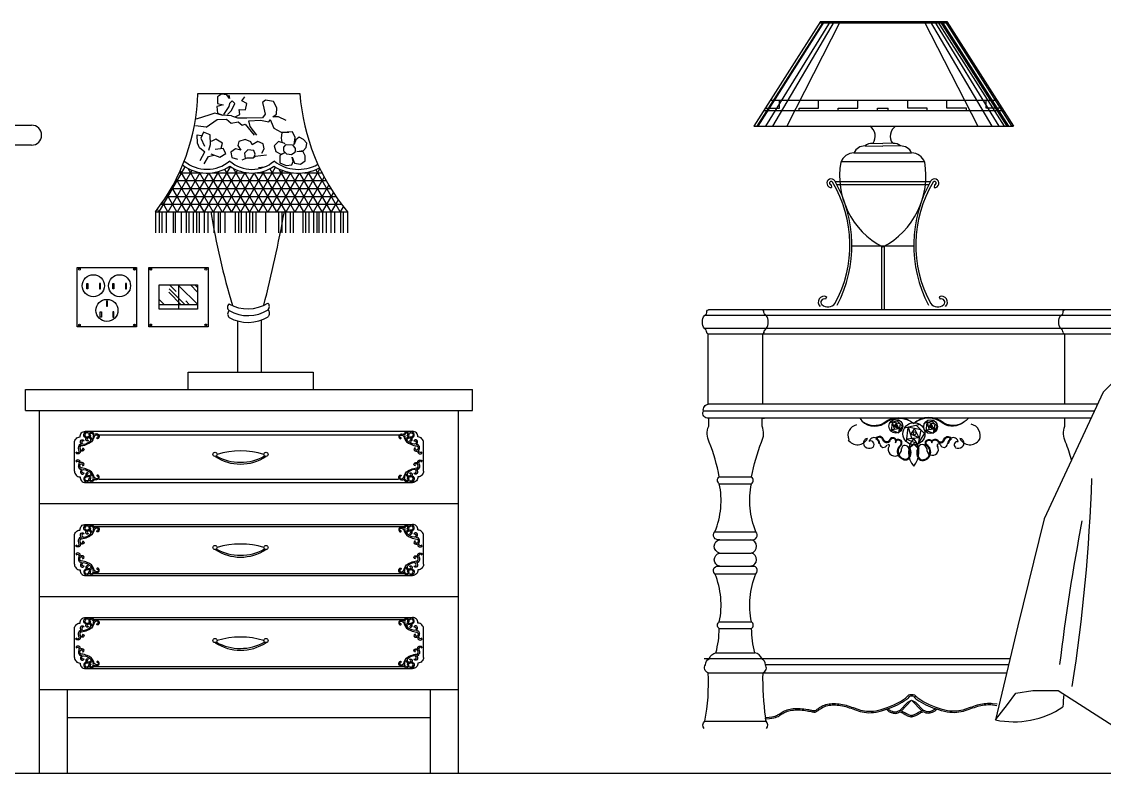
# Model space of a CAD drawing. Header units: inches. Extents: x 15.4 to 57.9, y 9.9 to 34.7.
# Drawn here: x 18.615 to 20.166, y 20.297 to 21.373 of the extents above; entities that cross this region are included whole.
import ezdxf

# ---------------------------------------------------------------- set-up
doc = ezdxf.new("R2010")
doc.units = ezdxf.units.IN
doc.header["$MEASUREMENT"] = 0
for name, color, linetype in [('02', 2, 'Continuous'), ('1', 1, 'Continuous'), ('8', 8, 'Continuous')]:
    doc.layers.add(name, color=color, linetype=linetype)

msp = doc.modelspace()

# ---------------------------------------------------------------- hatches: boundary and pattern name
at = {"layer": '8'}
h = msp.add_hatch(dxfattribs=at)
h.set_pattern_fill('NET3', color=256, scale=0.09, style=0)
h.set_pattern_definition([(0, (-140.11943, 156.876902), (0, 0.01125), []), (60, (-140.11943, 156.876902), (-0.0097427858, 0.005625), []), (120, (-140.11943, 156.876902), (-0.0097427858, -0.005625), [])])
h.paths.add_polyline_path([(18.9128, 21.1664, -0.320221), (18.8452, 21.1682, -0.067201), (18.8064, 21.1011), (19.0814, 21.1011, -0.062678), (19.0413, 21.1639, -0.264053), (18.976, 21.1663, -0.312684)])
h = msp.add_hatch(dxfattribs=at)
h.set_pattern_fill('AR-RROOF', color=256, scale=0.001, angle=45, style=0)
h.set_pattern_definition([(135, (19.073907, 20.778689), (-0.0215526, 0.0574736), [0.381, -0.0508, 0.127, -0.0254]), (135, (19.059, 20.811556), (0.041848, 0.005927), [0.0762, -0.008382, 0.1524, -0.01905]), (135, (19.080193, 20.802935), (-0.0813611, 0.1054282), [0.2032, -0.03556, 0.1016, -0.0254])])
h.paths.add_polyline_path([(18.8666, 20.9679), (18.8666, 20.9964), (18.8116, 20.9964), (18.8116, 20.9679)])

# ---------------------------------------------------------------- linework, layer by layer
at = {"layer": '02'}
for p, q in [((19.7591, 21.3734), (19.6636, 21.2237)), ((19.7635, 21.3734), (19.668, 21.2237)), ((19.7644, 21.3734), (19.669, 21.2237)), ((19.7727, 21.3734), (19.6801, 21.2237)), ((19.7786, 21.3734), (19.6902, 21.2237)), ((19.7874, 21.3734), (19.7106, 21.2237)), ((19.7591, 21.3734), (19.9399, 21.3734)), ((19.9073, 21.3734), (19.9842, 21.2237)), ((19.9162, 21.3734), (20.0045, 21.2237)), ((19.9221, 21.3734), (20.0146, 21.2237)), ((19.9268, 21.3734), (20.0222, 21.2237)), ((19.9303, 21.3734), (20.0258, 21.2237)), ((19.933, 21.3734), (20.0284, 21.2237)), ((19.9374, 21.3734), (20.0331, 21.2233)), ((19.9399, 21.3734), (20.0354, 21.2237)), ((19.7581, 21.3719), (19.9399, 21.3719)), ((18.867, 21.2703), (19.0131, 21.2703)), ((18.9007, 21.2696), (18.8953, 21.2658)), ((18.8953, 21.2658), (18.8953, 21.2564)), ((18.9086, 21.2686), (18.9007, 21.2696)), ((18.9125, 21.2635), (18.9086, 21.2686)), ((18.9115, 21.2682), (18.9125, 21.2635)), ((18.9301, 21.2602), (18.9345, 21.2658)), ((18.9032, 21.2541), (18.8944, 21.2517)), ((18.8944, 21.2517), (18.8953, 21.2423)), ((18.8953, 21.2564), (18.9032, 21.2541)), ((18.9115, 21.2517), (18.9037, 21.2405)), ((18.9125, 21.2564), (18.9115, 21.2517)), ((18.9164, 21.2602), (18.9125, 21.2564)), ((18.9154, 21.2461), (18.9198, 21.256)), ((18.9198, 21.256), (18.9164, 21.2602)), ((18.9374, 21.2564), (18.9301, 21.2602)), ((18.9355, 21.247), (18.9374, 21.2564)), ((18.9639, 21.2611), (18.9595, 21.2574)), ((18.9595, 21.2574), (18.9614, 21.2494)), ((18.9614, 21.2494), (18.9634, 21.2409)), ((18.9756, 21.2592), (18.9639, 21.2611)), ((18.98, 21.2499), (18.9756, 21.2592)), ((18.9795, 21.2409), (18.98, 21.2499)), ((19.6802, 21.2496), (19.7002, 21.2496)), ((19.6875, 21.2611), (20.0115, 21.2611)), ((19.7002, 21.2496), (19.7002, 21.2611)), ((19.7283, 21.2496), (19.7563, 21.2496)), ((19.7283, 21.2461), (19.7283, 21.2496)), ((19.7563, 21.2496), (19.7563, 21.2611)), ((19.7844, 21.2496), (19.8125, 21.2496)), ((19.7844, 21.2461), (19.7844, 21.2496)), ((19.8125, 21.2496), (19.8125, 21.2611)), ((19.8406, 21.2496), (19.8558, 21.2496)), ((19.8406, 21.2461), (19.8406, 21.2496)), ((18.8841, 21.24), (18.8646, 21.2337)), ((18.8787, 21.2222), (18.8949, 21.2334)), ((18.8914, 21.2423), (18.8841, 21.24)), ((18.9012, 21.2395), (18.8914, 21.2423)), ((18.8949, 21.2334), (18.9081, 21.2339)), ((18.8953, 21.2423), (18.9027, 21.2395)), ((18.9154, 21.2386), (18.9012, 21.2395)), ((18.9081, 21.2339), (18.9149, 21.2278)), ((18.9095, 21.2405), (18.9154, 21.2461)), ((18.9242, 21.2353), (18.9159, 21.2381)), ((18.9203, 21.2372), (18.9272, 21.2405)), ((18.9374, 21.2353), (18.9242, 21.2353)), ((18.9262, 21.2475), (18.9355, 21.247)), ((18.9272, 21.2405), (18.9262, 21.2475)), ((18.9595, 21.2358), (18.9374, 21.2353)), ((18.9634, 21.2409), (18.9595, 21.2358)), ((18.9688, 21.2297), (18.9707, 21.2334)), ((18.9707, 21.2334), (18.9722, 21.2297)), ((18.9746, 21.2372), (18.9795, 21.2409)), ((18.9825, 21.2372), (18.9746, 21.2372)), ((18.9937, 21.232), (18.9825, 21.2372)), ((19.678, 21.2461), (20.0211, 21.2461)), ((18.5378, 21.2251), (18.6289, 21.2251)), ((18.8787, 21.2222), (18.8635, 21.2241)), ((18.9149, 21.2278), (18.9247, 21.2297)), ((18.9247, 21.2297), (18.9306, 21.225)), ((18.9306, 21.225), (18.935, 21.2264)), ((18.935, 21.2264), (18.9477, 21.2109)), ((18.9399, 21.2315), (18.957, 21.2325)), ((18.9418, 21.2231), (18.9399, 21.2315)), ((18.9516, 21.2109), (18.9418, 21.2231)), ((18.957, 21.2325), (18.9688, 21.2297)), ((18.9722, 21.2297), (18.9761, 21.2207)), ((18.9761, 21.2207), (18.9864, 21.2151)), ((19.6636, 21.2237), (20.0354, 21.2237)), ((18.8665, 21.1992), (18.8661, 21.2113)), ((18.8661, 21.2113), (18.8724, 21.2104)), ((18.8752, 21.2153), (18.8713, 21.2066)), ((18.8713, 21.2066), (18.8765, 21.195)), ((18.8848, 21.2114), (18.8752, 21.2153)), ((18.8853, 21.1975), (18.8848, 21.2114)), ((18.8926, 21.2053), (18.8859, 21.2015)), ((18.9021, 21.1992), (18.8926, 21.2053)), ((18.9349, 21.2045), (18.9259, 21.2018)), ((18.9431, 21.2011), (18.9349, 21.2045)), ((18.9873, 21.2145), (18.9863, 21.2065)), ((18.9863, 21.2065), (18.9873, 21.2008)), ((18.9864, 21.2151), (18.9972, 21.2151)), ((19.0025, 21.2154), (18.9873, 21.2145)), ((19.0064, 21.2074), (19.0025, 21.2154)), ((19.0049, 21.1976), (19.0064, 21.2074)), ((19.0074, 21.2041), (19.0049, 21.1976)), ((19.0123, 21.2079), (19.0074, 21.2041)), ((19.0186, 21.2046), (19.0123, 21.2079)), ((19.023, 21.1994), (19.0186, 21.2046)), ((18.6289, 21.1966), (18.5771, 21.1966)), ((18.8694, 21.1926), (18.8665, 21.1992)), ((18.8772, 21.1865), (18.8694, 21.1926)), ((18.8828, 21.1892), (18.8853, 21.1975)), ((18.9035, 21.1919), (18.8919, 21.1905)), ((18.9003, 21.1922), (18.9021, 21.1992)), ((18.9071, 21.1844), (18.9035, 21.1919)), ((18.9208, 21.1913), (18.9141, 21.1864)), ((18.9286, 21.1891), (18.9208, 21.1913)), ((18.9259, 21.2018), (18.9243, 21.1958)), ((18.9243, 21.1958), (18.9286, 21.1891)), ((18.9384, 21.1898), (18.9337, 21.1849)), ((18.947, 21.1887), (18.9384, 21.1898)), ((18.945, 21.197), (18.9431, 21.2011)), ((18.9529, 21.2015), (18.945, 21.197)), ((18.9493, 21.1838), (18.947, 21.1887)), ((18.9607, 21.1985), (18.9529, 21.2015)), ((18.9587, 21.1849), (18.9619, 21.191)), ((18.9619, 21.191), (18.9607, 21.1985)), ((18.9824, 21.2018), (18.9765, 21.1957)), ((18.9765, 21.1957), (18.9785, 21.1872)), ((18.9785, 21.1872), (18.9858, 21.1835)), ((18.9917, 21.199), (18.9824, 21.2018)), ((18.9873, 21.2008), (18.9917, 21.199)), ((18.9903, 21.1938), (18.9937, 21.1976)), ((18.9903, 21.1877), (18.9903, 21.1938)), ((18.9947, 21.1835), (18.9903, 21.1877)), ((18.9937, 21.1976), (19.0025, 21.1971)), ((19.0025, 21.1971), (19.0064, 21.1915)), ((19.0064, 21.1891), (19.0059, 21.1858)), ((19.0064, 21.1915), (19.0062, 21.1875)), ((19.0089, 21.1872), (19.0186, 21.1886)), ((19.0177, 21.1868), (19.0089, 21.1872)), ((19.0186, 21.1886), (19.0221, 21.1929)), ((19.0221, 21.1929), (19.023, 21.1994)), ((19.8228, 21.1954), (19.8482, 21.1952)), ((19.8333, 21.1991), (19.8482, 21.199)), ((19.863, 21.1991), (19.8482, 21.199)), ((19.8736, 21.1954), (19.8482, 21.1952)), ((18.8702, 21.1743), (18.8768, 21.1867)), ((18.8761, 21.1698), (18.8822, 21.1804)), ((18.8822, 21.1804), (18.8901, 21.1823)), ((18.8854, 21.1839), (18.8987, 21.1795)), ((18.8987, 21.1795), (18.9071, 21.1844)), ((18.9141, 21.1864), (18.9157, 21.1789)), ((18.9157, 21.1789), (18.9239, 21.1763)), ((18.9372, 21.1778), (18.9302, 21.1752)), ((18.9337, 21.1849), (18.9349, 21.1774)), ((18.9462, 21.1778), (18.9372, 21.1778)), ((18.949, 21.1801), (18.9462, 21.1778)), ((18.9478, 21.1797), (18.9493, 21.1838)), ((18.9654, 21.1823), (18.949, 21.1801)), ((18.9912, 21.1854), (18.9844, 21.1816)), ((18.9844, 21.1816), (18.9844, 21.1713)), ((18.9858, 21.1835), (18.9912, 21.1854)), ((19.001, 21.1825), (18.9947, 21.1835)), ((19.0059, 21.1858), (19.001, 21.1825)), ((19.0015, 21.1684), (19.0035, 21.1731)), ((19.0035, 21.1731), (19.002, 21.1792)), ((19.002, 21.1792), (19.0054, 21.1708)), ((19.0142, 21.1694), (19.0206, 21.1741)), ((19.0206, 21.1811), (19.0177, 21.1868)), ((19.0206, 21.1741), (19.0206, 21.1811)), ((19.7884, 21.173), (19.908, 21.173)), ((19.8069, 21.1855), (19.8895, 21.1855)), ((18.9541, 21.1644), (18.9619, 21.1653)), ((18.9844, 21.1713), (18.9937, 21.1675)), ((18.9937, 21.1675), (19.0015, 21.1684)), ((19.0054, 21.1708), (19.0142, 21.1694)), ((19.9163, 21.1438), (19.7803, 21.1438)), ((19.7745, 21.1396), (19.7748, 21.1359)), ((19.7824, 21.1401), (19.9142, 21.1401)), ((19.9221, 21.1396), (19.9218, 21.1359)), ((18.8064, 21.1011), (19.0814, 21.1011)), ((18.8064, 21.1011), (18.8064, 21.071)), ((18.8117, 21.1011), (18.8117, 21.071)), ((18.8156, 21.1011), (18.8156, 21.071)), ((18.8214, 21.1011), (18.8214, 21.071)), ((18.8316, 21.1011), (18.8316, 21.071)), ((18.8343, 21.1011), (18.8343, 21.071)), ((18.8433, 21.1011), (18.8433, 21.071)), ((18.8503, 21.1011), (18.8503, 21.071)), ((18.8542, 21.1011), (18.8542, 21.071)), ((18.8604, 21.1011), (18.8604, 21.071)), ((18.8651, 21.1011), (18.8651, 21.071)), ((18.869, 21.1011), (18.869, 21.071)), ((18.8761, 21.1011), (18.8761, 21.071)), ((18.8815, 21.1011), (18.8815, 21.071)), ((18.8897, 21.1011), (18.8897, 21.071)), ((18.896, 21.1011), (18.896, 21.071)), ((18.8991, 21.1011), (18.8991, 21.071)), ((18.9057, 21.1011), (18.9057, 21.071)), ((18.9205, 21.1011), (18.9205, 21.071)), ((18.9252, 21.1011), (18.9252, 21.071)), ((18.9291, 21.1011), (18.9291, 21.071)), ((18.9361, 21.1011), (18.9361, 21.071)), ((18.9412, 21.1011), (18.9412, 21.071)), ((18.9455, 21.1011), (18.9455, 21.071)), ((18.9502, 21.1011), (18.9502, 21.071)), ((18.9638, 21.1011), (18.9638, 21.071)), ((18.9826, 21.1011), (18.9826, 21.071)), ((18.9872, 21.1011), (18.9872, 21.071)), ((18.9927, 21.1011), (18.9927, 21.071)), ((18.9993, 21.1011), (18.9993, 21.071)), ((19.0036, 21.1011), (19.0036, 21.071)), ((19.0173, 21.1011), (19.0173, 21.071)), ((19.0212, 21.1011), (19.0212, 21.071)), ((19.0259, 21.1011), (19.0259, 21.071)), ((19.0325, 21.1011), (19.0325, 21.071)), ((19.0376, 21.1011), (19.0376, 21.071)), ((19.0403, 21.1011), (19.0403, 21.071)), ((19.0458, 21.1011), (19.0458, 21.071)), ((19.0508, 21.1011), (19.0508, 21.071)), ((19.0575, 21.1011), (19.0575, 21.071)), ((19.0629, 21.1011), (19.0629, 21.071)), ((19.0715, 21.1011), (19.0715, 21.071)), ((19.0754, 21.1011), (19.0754, 21.071)), ((19.0814, 21.1011), (19.0814, 21.071)), ((19.8926, 21.052), (19.804, 21.052)), ((19.8464, 21.0517), (19.8464, 20.9606)), ((19.8501, 21.0517), (19.8501, 20.9606)), ((18.7763, 21.0201), (18.7763, 21.0174)), ((18.7995, 21.0202), (18.7995, 21.0175)), ((18.8391, 20.9964), (18.8391, 20.9614)), ((19.7676, 20.9793), (19.7661, 20.9758)), ((19.929, 20.9793), (19.9305, 20.9758)), ((18.8666, 20.9679), (18.8116, 20.9679)), ((20.1861, 20.9606), (19.5984, 20.9606)), ((18.696, 20.9388), (18.6986, 20.9388)), ((18.7777, 20.9388), (18.775, 20.9388)), ((18.7763, 20.9375), (18.7763, 20.9402)), ((18.7982, 20.9389), (18.8009, 20.9389)), ((18.7995, 20.9376), (18.7995, 20.9402)), ((18.8799, 20.9389), (18.8772, 20.9389)), ((18.9243, 20.8712), (18.9243, 20.9446)), ((18.9582, 20.8712), (18.9582, 20.9462)), ((20.1918, 20.9526), (19.5928, 20.9526)), ((20.1918, 20.9336), (19.5928, 20.9336)), ((20.1864, 20.9256), (19.5982, 20.9256)), ((19.676, 20.9256), (19.676, 20.8256)), ((20.1086, 20.9256), (20.1086, 20.8256)), ((18.6203, 20.8466), (19.2603, 20.8466)), ((18.6203, 20.8166), (18.6203, 20.8466)), ((19.2603, 20.8166), (19.2603, 20.8466)), ((18.6203, 20.8166), (19.2603, 20.8166)), ((18.6403, 20.2966), (18.6403, 20.8166)), ((19.2403, 20.2966), (19.2403, 20.8166)), ((20.1514, 20.8156), (19.5912, 20.8156)), ((20.156, 20.8256), (19.5982, 20.8256)), ((20.1467, 20.8056), (19.5988, 20.8056)), ((19.8724, 20.8019), (19.8584, 20.7987)), ((19.8615, 20.7994), (19.86, 20.7867)), ((19.8618, 20.7995), (19.865, 20.7893)), ((19.8732, 20.7971), (19.8618, 20.7995)), ((19.8766, 20.7939), (19.8691, 20.8011)), ((19.9222, 20.8014), (19.9082, 20.7983)), ((19.9264, 20.7934), (19.9189, 20.8007)), ((18.7061, 20.7866), (19.1745, 20.7866)), ((19.8717, 20.79), (19.8603, 20.7889)), ((19.8603, 20.7889), (19.8706, 20.7845)), ((19.8675, 20.7983), (19.8638, 20.793)), ((19.8717, 20.79), (19.8641, 20.7934)), ((19.8717, 20.79), (19.8675, 20.7983)), ((19.8732, 20.7971), (19.8706, 20.7845)), ((19.8706, 20.7845), (19.8768, 20.7942)), ((19.9016, 20.7961), (19.8792, 20.7911)), ((19.8841, 20.7922), (19.8817, 20.7718)), ((19.8846, 20.7923), (19.8897, 20.776)), ((19.9029, 20.7885), (19.8846, 20.7923)), ((19.8937, 20.7904), (19.8878, 20.7819)), ((19.9005, 20.7771), (19.8937, 20.7904)), ((19.9082, 20.7833), (19.8964, 20.7949)), ((19.9029, 20.7885), (19.8987, 20.7684)), ((19.8987, 20.7684), (19.9085, 20.7838)), ((19.9113, 20.799), (19.9098, 20.7862)), ((19.9215, 20.7895), (19.9101, 20.7884)), ((19.9101, 20.7884), (19.9204, 20.7841)), ((19.9116, 20.799), (19.9148, 20.7889)), ((19.923, 20.7967), (19.9116, 20.799)), ((19.9173, 20.7979), (19.9136, 20.7925)), ((19.9215, 20.7895), (19.9139, 20.793)), ((19.9215, 20.7895), (19.9173, 20.7979)), ((19.923, 20.7967), (19.9204, 20.7841)), ((19.9204, 20.7841), (19.9266, 20.7937)), ((18.6903, 20.7293), (18.6903, 20.7704)), ((18.7247, 20.7816), (19.1554, 20.7816)), ((19.1903, 20.7293), (19.1903, 20.7704)), ((19.9005, 20.7771), (19.8821, 20.7753)), ((19.8821, 20.7753), (19.8987, 20.7684)), ((19.8861, 20.7634), (19.8925, 20.7693)), ((19.9005, 20.7771), (19.8884, 20.7826)), ((19.8925, 20.7693), (19.8989, 20.7634)), ((18.6961, 20.7643), (18.6957, 20.7645)), ((18.6984, 20.767), (18.6971, 20.7676)), ((19.1822, 20.767), (19.1835, 20.7676)), ((19.1844, 20.7643), (19.1849, 20.7645)), ((19.8855, 20.7613), (19.8925, 20.7679)), ((19.8925, 20.7679), (19.8995, 20.7613)), ((18.6961, 20.7355), (18.6957, 20.7353)), ((18.6984, 20.7327), (18.6971, 20.7322)), ((19.1822, 20.7327), (19.1835, 20.7322)), ((19.1844, 20.7355), (19.1849, 20.7353)), ((18.7061, 20.7132), (19.1745, 20.7132)), ((18.7253, 20.7182), (19.1547, 20.7182)), ((19.6139, 20.7213), (19.6603, 20.7213)), ((19.614, 20.7115), (19.6602, 20.7115)), ((18.6403, 20.6832), (19.2403, 20.6832)), ((18.7061, 20.6532), (19.1745, 20.6532)), ((18.7186, 20.6502), (19.1628, 20.6502)), ((18.6903, 20.596), (18.6903, 20.6371)), ((18.6961, 20.631), (18.6957, 20.6312)), ((18.6984, 20.6337), (18.6971, 20.6343)), ((19.1822, 20.6337), (19.1835, 20.6343)), ((19.1844, 20.631), (19.1849, 20.6312)), ((19.1903, 20.596), (19.1903, 20.6371)), ((19.6077, 20.6427), (19.6665, 20.6427)), ((19.6105, 20.6313), (19.6637, 20.6313)), ((18.6961, 20.6021), (18.6957, 20.6019)), ((18.6984, 20.5994), (18.6971, 20.5989)), ((19.1822, 20.5994), (19.1835, 20.5989)), ((19.1844, 20.6021), (19.1849, 20.6019)), ((19.6145, 20.6122), (19.6597, 20.6122)), ((18.718, 20.5829), (19.1626, 20.5829)), ((19.6077, 20.5825), (19.6665, 20.5825)), ((19.6096, 20.5932), (19.6646, 20.5932)), ((18.7061, 20.5799), (19.1745, 20.5799)), ((18.6403, 20.5499), (19.2403, 20.5499)), ((18.7061, 20.5199), (19.1745, 20.5199)), ((18.7186, 20.5169), (19.1628, 20.5169)), ((19.614, 20.5137), (19.6602, 20.5137)), ((18.6903, 20.4627), (18.6903, 20.5038)), ((18.6961, 20.4976), (18.6957, 20.4978)), ((18.6984, 20.5004), (18.6971, 20.5009)), ((19.1822, 20.5004), (19.1835, 20.5009)), ((19.1844, 20.4976), (19.1849, 20.4978)), ((19.1903, 20.4627), (19.1903, 20.5038)), ((19.6139, 20.5039), (19.6603, 20.5039)), ((18.6961, 20.4688), (18.6957, 20.4686)), ((18.6984, 20.4661), (18.6971, 20.4655)), ((19.1822, 20.4661), (19.1835, 20.4655)), ((19.1844, 20.4688), (19.1849, 20.4686)), ((20.0307, 20.4606), (19.5925, 20.4606)), ((19.6092, 20.4694), (19.665, 20.4694)), ((18.7061, 20.4466), (19.1745, 20.4466)), ((18.718, 20.4496), (19.1626, 20.4496)), ((20.0286, 20.452), (19.6801, 20.452)), ((19.598, 20.4406), (20.0259, 20.4406)), ((18.6403, 20.4166), (19.2403, 20.4166)), ((18.6803, 20.2966), (18.6803, 20.4166)), ((19.2003, 20.2966), (19.2003, 20.4166)), ((19.8726, 20.3866), (19.8835, 20.3979)), ((19.8748, 20.386), (19.889, 20.4007)), ((19.889, 20.4007), (19.8835, 20.3979)), ((19.9041, 20.386), (19.8899, 20.4007)), ((19.8955, 20.3979), (19.8899, 20.4007)), ((19.9064, 20.3866), (19.8955, 20.3979)), ((18.6803, 20.3766), (19.2003, 20.3766)), ((19.5932, 20.3714), (19.681, 20.3714))]:
    msp.add_line(p, q, dxfattribs=at)
for points in [[(19.8666, 21.2237, 0.414467), (19.862, 21.1992, 0.414467)], [(19.5962, 20.9281, 0.240861), (19.5928, 20.9336, -0.308746), (19.5928, 20.9526, 0.326735), (19.5964, 20.9587, -0.287623), (19.5984, 20.9606)], [(19.678, 20.9281, -0.240861), (19.6813, 20.9336, 0.308746), (19.6813, 20.9526, -0.326735), (19.6778, 20.9587, 0.287623), (19.6757, 20.9606)], [(20.1066, 20.9281, 0.240861), (20.1032, 20.9336, -0.308746), (20.1032, 20.9526, 0.326735), (20.1068, 20.9587, -0.287623), (20.1089, 20.9606)], [(19.5925, 20.3606, -0.409287), (19.5932, 20.3714, 0.065136), (19.598, 20.4406, -0.520325), (19.5942, 20.452, -0.276899), (19.5995, 20.4607, -0.258128), (19.6092, 20.4694, 0.06379), (19.6139, 20.5039, -0.500989), (19.614, 20.5137, 0.152906), (19.6077, 20.5825, -0.836082), (19.6148, 20.5932, -0.819622), (19.6145, 20.6122, -0.818188), (19.6148, 20.6313, -0.785981), (19.6077, 20.6427, 0.152906), (19.614, 20.7115, -0.500989), (19.6139, 20.7213, 0.048518), (19.5996, 20.7711, -0.211845), (19.5988, 20.794), (19.5988, 20.8056, -0.652991), (19.5912, 20.8156, -0.415573), (19.5982, 20.8256), (19.5982, 20.9256, -0.31391), (19.5962, 20.9282)], [(19.678, 20.9282, -0.31391), (19.676, 20.9256)], [(20.1066, 20.9282, 0.31391), (20.1086, 20.9256)], [(19.6753, 20.4606, 0.216948), (19.665, 20.4694, -0.06379), (19.6603, 20.5039, 0.500989), (19.6602, 20.5137, -0.152906), (19.6665, 20.5825, 0.836082), (19.6594, 20.5932, 0.819622), (19.6597, 20.6122, 0.818188), (19.6594, 20.6313, 0.785981), (19.6665, 20.6427, -0.152906), (19.6602, 20.7115, 0.500989), (19.6603, 20.7213, -0.048518), (19.6745, 20.7711, 0.211845), (19.6754, 20.794), (19.6754, 20.8056, 0.118899), (19.6786, 20.8056)], [(19.8152, 20.8056, 0.402096), (19.8503, 20.7976, -0.36627), (19.8925, 20.7975)], [(19.8208, 20.7995, 0.274785), (19.8497, 20.7985, -0.39192), (19.8925, 20.7975)], [(19.971, 20.8056, -0.364208), (19.9353, 20.7985, 0.39192), (19.8925, 20.7975)], [(19.9642, 20.7995, -0.311736), (19.9347, 20.7976, 0.36627), (19.8925, 20.7975)], [(20.1187, 20.7456, 0.025165), (20.1101, 20.7711, -0.211845), (20.1092, 20.794), (20.1092, 20.8056, -0.118899), (20.106, 20.8056)], [(18.6925, 20.7573, 0.714393), (18.6971, 20.758, -0.054521), (18.696, 20.7629, -0.433809), (18.7005, 20.7675, -0.430978), (18.7, 20.7739, -0.511089), (18.7041, 20.7731, 1.147301), (18.7034, 20.768, 0.175818), (18.7138, 20.7735, 0.495061), (18.7105, 20.7771, 0.688323), (18.709, 20.7741, -0.672259), (18.7095, 20.7725, -0.771078), (18.7073, 20.7771, -0.899645), (18.708, 20.7859, -0.449117), (18.71, 20.7837, 0.697657), (18.7052, 20.781, 0.292783), (18.7084, 20.778)], [(18.7248, 20.7814, 0.363011), (18.7184, 20.7819, 0.68482), (18.7117, 20.7839, 0.496416), (18.7127, 20.7793, 0.467951), (18.7136, 20.7804, -1.019778), (18.7153, 20.7837, -0.419687), (18.7172, 20.779, -0.028688), (18.7155, 20.7742, 0.655541), (18.7073, 20.7771)], [(19.1558, 20.7814, -0.363011), (19.1622, 20.7819, -0.68482), (19.1688, 20.7839, -0.496416), (19.1679, 20.7793, -0.467951), (19.167, 20.7804, 1.019778), (19.1653, 20.7837, 0.419687), (19.1634, 20.779, 0.028688), (19.1651, 20.7742, -0.655541), (19.1733, 20.7771)], [(19.1881, 20.7573, -0.714393), (19.1834, 20.758, 0.054521), (19.1846, 20.7629, 0.433809), (19.1801, 20.7675, 0.430978), (19.1806, 20.7739, 0.511089), (19.1765, 20.7731, -1.147301), (19.1772, 20.768, -0.175818), (19.1668, 20.7735, -0.495061), (19.1701, 20.7771, -0.688323), (19.1716, 20.7741, 0.672259), (19.1711, 20.7725, 0.771078), (19.1733, 20.7771, 0.899645), (19.1726, 20.7859, 0.449117), (19.1705, 20.7837, -0.697657), (19.1754, 20.781, -0.292783), (19.1722, 20.778)], [(18.7248, 20.7814, -0.512172), (18.7241, 20.7761, -0.595535), (18.7223, 20.7772, 0.803816), (18.7232, 20.7812, 0.447666), (18.7182, 20.7773, -0.239484), (18.7086, 20.7679, -0.092471), (18.7, 20.7656, 1.070107), (18.7018, 20.7598, 0.481173), (18.7018, 20.7626, -0.666302), (18.7036, 20.7593, -0.356246), (18.6986, 20.7585, -0.892513), (18.692, 20.7562)], [(19.1558, 20.7814, 0.512172), (19.1565, 20.7761, 0.595535), (19.1583, 20.7772, -0.803816), (19.1574, 20.7812, -0.447666), (19.1624, 20.7773, 0.239484), (19.172, 20.7679, 0.092471), (19.1806, 20.7656, -1.070107), (19.1787, 20.7598, -0.481173), (19.1787, 20.7626, 0.666302), (19.177, 20.7593, 0.356246), (19.182, 20.7585, 0.892513), (19.1886, 20.7562)], [(19.8852, 20.7628, -0.377899), (19.8824, 20.7461, -0.711148), (19.8747, 20.7666, 0.849148), (19.8677, 20.774, 0.74127), (19.8575, 20.7732, -0.624831), (19.8497, 20.7744, 0.555304), (19.8386, 20.7772)], [(19.8861, 20.7634, -0.385418), (19.8828, 20.745, -0.718106), (19.8739, 20.7673, 1.311813), (19.8665, 20.7701, 1.163865), (19.8585, 20.7728, -0.639998), (19.8486, 20.774, 0.555304), (19.8393, 20.7765)], [(19.8989, 20.7634, 0.385418), (19.9022, 20.745, 0.846063), (19.9111, 20.7673, -1.311813), (19.9185, 20.7701, -0.622182), (19.9265, 20.7728, 0.639998), (19.9364, 20.774, -0.555304), (19.9457, 20.7765)], [(19.8998, 20.7628, 0.379962), (19.9027, 20.746, 0.844512), (19.9103, 20.7665, -1.004936), (19.9185, 20.7729, -0.467342), (19.9274, 20.7734, 0.648499), (19.9353, 20.7744, -0.555304), (19.9464, 20.7772)], [(18.7248, 20.7184, 0.512172), (18.7241, 20.7237, 0.595535), (18.7223, 20.7226, -0.803816), (18.7232, 20.7186, -0.447666), (18.7182, 20.7225, 0.239484), (18.7086, 20.7319, 0.092471), (18.7, 20.7342, -1.070107), (18.7018, 20.7399, -0.481173), (18.7018, 20.7372, 0.666302), (18.7036, 20.7404, 0.356246), (18.6986, 20.7412, 0.892513), (18.692, 20.7436)], [(18.6925, 20.7425, -0.714393), (18.6971, 20.7418, 0.054521), (18.696, 20.7369, 0.433809), (18.7005, 20.7322, 0.430978), (18.7, 20.7259, 0.511089), (18.7041, 20.7267, -1.147301), (18.7034, 20.7318, -0.175818), (18.7138, 20.7263, -0.495061), (18.7105, 20.7227, -0.688323), (18.709, 20.7257, 0.672259), (18.7095, 20.7272, 0.771078), (18.7073, 20.7227, 0.899645), (18.708, 20.7138, 0.449117), (18.71, 20.7161, -0.697657), (18.7052, 20.7188, -0.292783), (18.7084, 20.7218)], [(19.1558, 20.7184, -0.512172), (19.1565, 20.7237, -0.595535), (19.1583, 20.7226, 0.803816), (19.1574, 20.7186, 0.447666), (19.1624, 20.7225, -0.239484), (19.172, 20.7319, -0.092471), (19.1806, 20.7342, 1.070107), (19.1787, 20.7399, 0.481173), (19.1787, 20.7372, -0.666302), (19.177, 20.7404, -0.356246), (19.182, 20.7412, -0.892513), (19.1886, 20.7436)], [(19.1881, 20.7425, 0.714393), (19.1834, 20.7418, -0.054521), (19.1846, 20.7369, -0.433809), (19.1801, 20.7322, -0.430978), (19.1806, 20.7259, -0.511089), (19.1765, 20.7267, 1.147301), (19.1772, 20.7318, 0.175818), (19.1668, 20.7263, 0.495061), (19.1701, 20.7227, 0.688323), (19.1716, 20.7257, -0.672259), (19.1711, 20.7272, -0.771078), (19.1733, 20.7227, -0.899645), (19.1726, 20.7138, -0.449117), (19.1705, 20.7161, 0.697657), (19.1754, 20.7188, 0.292783), (19.1722, 20.7218)], [(18.7248, 20.7184, -0.363011), (18.7184, 20.7179, -0.68482), (18.7117, 20.7158, -0.496416), (18.7127, 20.7205, -0.467951), (18.7136, 20.7193, 1.019778), (18.7153, 20.7161, 0.419687), (18.7172, 20.7208, 0.028688), (18.7155, 20.7256, -0.655541), (18.7073, 20.7227)], [(19.1558, 20.7184, 0.363011), (19.1622, 20.7179, 0.68482), (19.1688, 20.7158, 0.496416), (19.1679, 20.7205, 0.467951), (19.167, 20.7193, -1.019778), (19.1653, 20.7161, -0.419687), (19.1634, 20.7208, -0.028688), (19.1651, 20.7256, 0.655541), (19.1733, 20.7227)], [(18.7248, 20.6481, -0.512172), (18.7241, 20.6427, -0.595535), (18.7223, 20.6439, 0.803816), (18.7232, 20.6478, 0.447666), (18.7182, 20.6439, -0.239484), (18.7086, 20.6345, -0.092471), (18.7, 20.6322, 1.070107), (18.7018, 20.6265, 0.481173), (18.7018, 20.6293, -0.666302), (18.7036, 20.626, -0.356246), (18.6986, 20.6252, -0.892513), (18.692, 20.6228)], [(18.6925, 20.6239, 0.714393), (18.6971, 20.6247, -0.054521), (18.696, 20.6295, -0.433809), (18.7005, 20.6342, -0.430978), (18.7, 20.6406, -0.511089), (18.7041, 20.6397, 1.147301), (18.7034, 20.6347, 0.175818), (18.7138, 20.6402, 0.495061), (18.7105, 20.6438, 0.688323), (18.709, 20.6408, -0.672259), (18.7095, 20.6392, -0.771078), (18.7073, 20.6438, -0.899645), (18.708, 20.6526, -0.449117), (18.71, 20.6503, 0.697657), (18.7052, 20.6476, 0.292783), (18.7084, 20.6447)], [(18.7248, 20.6481, 0.363011), (18.7184, 20.6485, 0.68482), (18.7117, 20.6506, 0.496416), (18.7127, 20.646, 0.467951), (18.7136, 20.6471, -1.019778), (18.7153, 20.6503, -0.419687), (18.7172, 20.6457, -0.028688), (18.7155, 20.6409, 0.655541), (18.7073, 20.6438)], [(19.1558, 20.6481, 0.512172), (19.1565, 20.6427, 0.595535), (19.1583, 20.6439, -0.803816), (19.1574, 20.6478, -0.447666), (19.1624, 20.6439, 0.239484), (19.172, 20.6345, 0.092471), (19.1806, 20.6322, -1.070107), (19.1787, 20.6265, -0.481173), (19.1787, 20.6293, 0.666302), (19.177, 20.626, 0.356246), (19.182, 20.6252, 0.892513), (19.1886, 20.6228)], [(19.1558, 20.6481, -0.363011), (19.1622, 20.6485, -0.68482), (19.1688, 20.6506, -0.496416), (19.1679, 20.646, -0.467951), (19.167, 20.6471, 1.019778), (19.1653, 20.6503, 0.419687), (19.1634, 20.6457, 0.028688), (19.1651, 20.6409, -0.655541), (19.1733, 20.6438)], [(19.1881, 20.6239, -0.714393), (19.1834, 20.6247, 0.054521), (19.1846, 20.6295, 0.433809), (19.1801, 20.6342, 0.430978), (19.1806, 20.6406, 0.511089), (19.1765, 20.6397, -1.147301), (19.1772, 20.6347, -0.175818), (19.1668, 20.6402, -0.495061), (19.1701, 20.6438, -0.688323), (19.1716, 20.6408, 0.672259), (19.1711, 20.6392, 0.771078), (19.1733, 20.6438, 0.899645), (19.1726, 20.6526, 0.449117), (19.1705, 20.6503, -0.697657), (19.1754, 20.6476, -0.292783), (19.1722, 20.6447)], [(18.7248, 20.585, 0.512172), (18.7241, 20.5904, 0.595535), (18.7223, 20.5892, -0.803816), (18.7232, 20.5853, -0.447666), (18.7182, 20.5892, 0.239484), (18.7086, 20.5986, 0.092471), (18.7, 20.6009, -1.070107), (18.7018, 20.6066, -0.481173), (18.7018, 20.6039, 0.666302), (18.7036, 20.6071, 0.356246), (18.6986, 20.6079, 0.892513), (18.692, 20.6103)], [(18.6925, 20.6092, -0.714393), (18.6971, 20.6084, 0.054521), (18.696, 20.6036, 0.433809), (18.7005, 20.5989, 0.430978), (18.7, 20.5925, 0.511089), (18.7041, 20.5934, -1.147301), (18.7034, 20.5984, -0.175818), (18.7138, 20.593, -0.495061), (18.7105, 20.5893, -0.688323), (18.709, 20.5923, 0.672259), (18.7095, 20.5939, 0.771078), (18.7073, 20.5893, 0.899645), (18.708, 20.5805, 0.449117), (18.71, 20.5828, -0.697657), (18.7052, 20.5855, -0.292783), (18.7084, 20.5884)], [(19.1558, 20.585, -0.512172), (19.1565, 20.5904, -0.595535), (19.1583, 20.5892, 0.803816), (19.1574, 20.5853, 0.447666), (19.1624, 20.5892, -0.239484), (19.172, 20.5986, -0.092471), (19.1806, 20.6009, 1.070107), (19.1787, 20.6066, 0.481173), (19.1787, 20.6039, -0.666302), (19.177, 20.6071, -0.356246), (19.182, 20.6079, -0.892513), (19.1886, 20.6103)], [(19.1881, 20.6092, 0.714393), (19.1834, 20.6084, -0.054521), (19.1846, 20.6036, -0.433809), (19.1801, 20.5989, -0.430978), (19.1806, 20.5925, -0.511089), (19.1765, 20.5934, 1.147301), (19.1772, 20.5984, 0.175818), (19.1668, 20.593, 0.495061), (19.1701, 20.5893, 0.688323), (19.1716, 20.5923, -0.672259), (19.1711, 20.5939, -0.771078), (19.1733, 20.5893, -0.899645), (19.1726, 20.5805, -0.449117), (19.1705, 20.5828, 0.697657), (19.1754, 20.5855, 0.292783), (19.1722, 20.5884)], [(18.7248, 20.585, -0.363011), (18.7184, 20.5846, -0.68482), (18.7117, 20.5825, -0.496416), (18.7127, 20.5872, -0.467951), (18.7136, 20.586, 1.019778), (18.7153, 20.5828, 0.419687), (18.7172, 20.5874, 0.028688), (18.7155, 20.5922, -0.655541), (18.7073, 20.5893)], [(19.1558, 20.585, 0.363011), (19.1622, 20.5846, 0.68482), (19.1688, 20.5825, 0.496416), (19.1679, 20.5872, 0.467951), (19.167, 20.586, -1.019778), (19.1653, 20.5828, -0.419687), (19.1634, 20.5874, -0.028688), (19.1651, 20.5922, 0.655541), (19.1733, 20.5893)], [(18.7248, 20.5148, -0.512172), (18.7241, 20.5094, -0.595535), (18.7223, 20.5106, 0.803816), (18.7232, 20.5145, 0.447666), (18.7182, 20.5106, -0.239484), (18.7086, 20.5012, -0.092471), (18.7, 20.4989, 1.070107), (18.7018, 20.4932, 0.481173), (18.7018, 20.4959, -0.666302), (18.7036, 20.4927, -0.356246), (18.6986, 20.4919, -0.892513), (18.692, 20.4895)], [(18.6925, 20.4906, 0.714393), (18.6971, 20.4914, -0.054521), (18.696, 20.4962, -0.433809), (18.7005, 20.5009, -0.430978), (18.7, 20.5072, -0.511089), (18.7041, 20.5064, 1.147301), (18.7034, 20.5013, 0.175818), (18.7138, 20.5068, 0.495061), (18.7105, 20.5104, 0.688323), (18.709, 20.5075, -0.672259), (18.7095, 20.5059, -0.771078), (18.7073, 20.5105, -0.899645), (18.708, 20.5193, -0.449117), (18.71, 20.517, 0.697657), (18.7052, 20.5143, 0.292783), (18.7084, 20.5114)], [(18.7248, 20.5148, 0.363011), (18.7184, 20.5152, 0.68482), (18.7117, 20.5173, 0.496416), (18.7127, 20.5126, 0.467951), (18.7136, 20.5138, -1.019778), (18.7153, 20.517, -0.419687), (18.7172, 20.5123, -0.028688), (18.7155, 20.5075, 0.655541), (18.7073, 20.5105)], [(19.1558, 20.5148, 0.512172), (19.1565, 20.5094, 0.595535), (19.1583, 20.5106, -0.803816), (19.1574, 20.5145, -0.447666), (19.1624, 20.5106, 0.239484), (19.172, 20.5012, 0.092471), (19.1806, 20.4989, -1.070107), (19.1787, 20.4932, -0.481173), (19.1787, 20.4959, 0.666302), (19.177, 20.4927, 0.356246), (19.182, 20.4919, 0.892513), (19.1886, 20.4895)], [(19.1558, 20.5148, -0.363011), (19.1622, 20.5152, -0.68482), (19.1688, 20.5173, -0.496416), (19.1679, 20.5126, -0.467951), (19.167, 20.5138, 1.019778), (19.1653, 20.517, 0.419687), (19.1634, 20.5123, 0.028688), (19.1651, 20.5075, -0.655541), (19.1733, 20.5105)], [(19.1881, 20.4906, -0.714393), (19.1834, 20.4914, 0.054521), (19.1846, 20.4962, 0.433809), (19.1801, 20.5009, 0.430978), (19.1806, 20.5072, 0.511089), (19.1765, 20.5064, -1.147301), (19.1772, 20.5013, -0.175818), (19.1668, 20.5068, -0.495061), (19.1701, 20.5104, -0.688323), (19.1716, 20.5075, 0.672259), (19.1711, 20.5059, 0.771078), (19.1733, 20.5105, 0.899645), (19.1726, 20.5193, 0.449117), (19.1705, 20.517, -0.697657), (19.1754, 20.5143, -0.292783), (19.1722, 20.5114)], [(18.7248, 20.4517, 0.512172), (18.7241, 20.457, 0.595535), (18.7223, 20.4559, -0.803816), (18.7232, 20.452, -0.447666), (18.7182, 20.4558, 0.239484), (18.7086, 20.4652, 0.092471), (18.7, 20.4675, -1.070107), (18.7018, 20.4733, -0.481173), (18.7018, 20.4705, 0.666302), (18.7036, 20.4738, 0.356246), (18.6986, 20.4746, 0.892513), (18.692, 20.4769)], [(18.6925, 20.4759, -0.714393), (18.6971, 20.4751, 0.054521), (18.696, 20.4702, 0.433809), (18.7005, 20.4656, 0.430978), (18.7, 20.4592, 0.511089), (18.7041, 20.46, -1.147301), (18.7034, 20.4651, -0.175818), (18.7138, 20.4596, -0.495061), (18.7105, 20.456, -0.688323), (18.709, 20.459, 0.672259), (18.7095, 20.4606, 0.771078), (18.7073, 20.456, 0.899645), (18.708, 20.4472, 0.449117), (18.71, 20.4495, -0.697657), (18.7052, 20.4521, -0.292783), (18.7084, 20.4551)], [(19.1558, 20.4517, -0.512172), (19.1565, 20.457, -0.595535), (19.1583, 20.4559, 0.803816), (19.1574, 20.452, 0.447666), (19.1624, 20.4558, -0.239484), (19.172, 20.4652, -0.092471), (19.1806, 20.4675, 1.070107), (19.1787, 20.4733, 0.481173), (19.1787, 20.4705, -0.666302), (19.177, 20.4738, -0.356246), (19.182, 20.4746, -0.892513), (19.1886, 20.4769)], [(19.1881, 20.4759, 0.714393), (19.1834, 20.4751, -0.054521), (19.1846, 20.4702, -0.433809), (19.1801, 20.4656, -0.430978), (19.1806, 20.4592, -0.511089), (19.1765, 20.46, 1.147301), (19.1772, 20.4651, 0.175818), (19.1668, 20.4596, 0.495061), (19.1701, 20.456, 0.688323), (19.1716, 20.459, -0.672259), (19.1711, 20.4606, -0.771078), (19.1733, 20.456, -0.899645), (19.1726, 20.4472, -0.449117), (19.1705, 20.4495, 0.697657), (19.1754, 20.4521, 0.292783), (19.1722, 20.4551)], [(18.7248, 20.4517, -0.363011), (18.7184, 20.4512, -0.68482), (18.7117, 20.4492, -0.496416), (18.7127, 20.4538, -0.467951), (18.7136, 20.4527, 1.019778), (18.7153, 20.4494, 0.419687), (18.7172, 20.4541, 0.028688), (18.7155, 20.4589, -0.655541), (18.7073, 20.456)], [(19.1558, 20.4517, 0.363011), (19.1622, 20.4512, 0.68482), (19.1688, 20.4492, 0.496416), (19.1679, 20.4538, 0.467951), (19.167, 20.4527, -1.019778), (19.1653, 20.4494, -0.419687), (19.1634, 20.4541, -0.028688), (19.1651, 20.4589, 0.655541), (19.1733, 20.456)], [(19.8536, 20.3884, 0.03215), (19.8554, 20.3865, 0.094826), (19.859, 20.3843, 0.030679), (19.8632, 20.3829, 0.046778), (19.8661, 20.3825, 0.177054), (19.8708, 20.3839, -0.274127), (19.8741, 20.3843, -0.009052), (19.8757, 20.3835, -0.007283), (19.8776, 20.3825, -0.011261), (19.8802, 20.381, 0.008001), (19.8838, 20.379, 0.077208), (19.8869, 20.3778, 0.020725), (19.8895, 20.3774)], [(19.8557, 20.3891, 0.021705), (19.8567, 20.388, 0.094826), (19.8598, 20.3861, 0.030679), (19.8637, 20.3849, 0.046778), (19.8662, 20.3845, 0.177054), (19.8696, 20.3855, -0.274127), (19.8749, 20.3861, -0.009052), (19.8765, 20.3853, -0.007283), (19.8785, 20.3843, -0.011261), (19.8812, 20.3828, 0.008001), (19.8848, 20.3807, 0.077208), (19.8873, 20.3798, 0.018804), (19.8895, 20.3794, 0.044965)], [(19.9234, 20.3891, -0.021705), (19.9224, 20.388, -0.094826), (19.9193, 20.3861, -0.030679), (19.9154, 20.3849, -0.046778), (19.9129, 20.3845, -0.177054), (19.9095, 20.3855, 0.274127), (19.9042, 20.3861, 0.009052), (19.9025, 20.3853, 0.007283), (19.9005, 20.3843, 0.011261), (19.8979, 20.3828, -0.008001), (19.8943, 20.3807, -0.077208), (19.8918, 20.3798, -0.018804), (19.8895, 20.3794, -0.044965)], [(19.9255, 20.3884, -0.03215), (19.9237, 20.3865, -0.094826), (19.9201, 20.3843, -0.030679), (19.9158, 20.3829, -0.046778), (19.913, 20.3825, -0.177054), (19.9083, 20.3839, 0.274127), (19.905, 20.3843, 0.009052), (19.9034, 20.3835, 0.007283), (19.9015, 20.3825, 0.011261), (19.8989, 20.381, -0.008001), (19.8953, 20.379, -0.077208), (19.8922, 20.3778, -0.020725), (19.8895, 20.3774)], [(19.6817, 20.3606, 0.409287), (19.681, 20.3714, -0.004529), (19.6801, 20.3761)]]:
    msp.add_lwpolyline(points, format="xyb", dxfattribs=at)
for points in [[(18.7793, 20.9363), (18.6943, 20.9363), (18.6943, 21.0213), (18.7793, 21.0213)], [(18.8816, 20.9364), (18.7966, 20.9364), (18.7966, 21.0214), (18.8816, 21.0214)], [(18.7079, 20.9981), (18.7094, 20.9981), (18.7094, 20.9905), (18.7079, 20.9905)], [(18.7275, 20.9981), (18.7259, 20.9981), (18.7259, 20.9905), (18.7275, 20.9905)], [(18.7453, 20.9981), (18.7469, 20.9981), (18.7469, 20.9905), (18.7453, 20.9905)], [(18.7649, 20.9981), (18.7633, 20.9981), (18.7633, 20.9905), (18.7649, 20.9905)], [(18.8666, 20.9614), (18.8116, 20.9614), (18.8116, 20.9964), (18.8666, 20.9964)], [(18.7378, 20.9732), (18.7362, 20.9732), (18.7362, 20.9657), (18.7378, 20.9657)], [(18.7272, 20.9576), (18.7288, 20.9576), (18.7288, 20.95), (18.7272, 20.95)], [(18.7468, 20.9576), (18.7453, 20.9576), (18.7453, 20.95), (18.7468, 20.95)], [(19.8694, 20.7945), (19.8657, 20.7956), (19.8672, 20.792)], [(19.8968, 20.7844), (19.8908, 20.7861), (19.8932, 20.7804)], [(19.9192, 20.7941), (19.9155, 20.7952), (19.917, 20.7916)]]:
    msp.add_lwpolyline(points, close=True, dxfattribs=at)
for points in [[(18.853, 20.8466), (18.853, 20.8712), (19.0323, 20.8712), (19.0323, 20.8466)], [(20.1864, 20.865), (20.1639, 20.8424), (20.0792, 20.6611), (20.0419, 20.508), (20.0099, 20.3731), (20.0268, 20.3952), (20.0389, 20.4113), (20.0631, 20.4154), (20.0994, 20.4154), (20.1844, 20.3606)], [(19.68, 20.3765), (19.6811, 20.3766), (19.6856, 20.377), (19.6891, 20.3775), (19.6919, 20.378), (19.6941, 20.3786), (19.6958, 20.3792), (19.6972, 20.3799), (19.6985, 20.3807), (19.6998, 20.3815), (19.7012, 20.3824), (19.7026, 20.3833), (19.7041, 20.3842), (19.7057, 20.3851), (19.7074, 20.386), (19.7092, 20.3868), (19.7111, 20.3875), (19.7132, 20.3881), (19.7154, 20.3886), (19.7176, 20.389), (19.72, 20.3893), (19.7225, 20.3895), (19.725, 20.3896), (19.7275, 20.3895), (19.7301, 20.3894), (19.7327, 20.3892), (19.7353, 20.3889), (19.7378, 20.3886), (19.7402, 20.3882), (19.7424, 20.3878), (19.7444, 20.3874), (19.7462, 20.3871), (19.7477, 20.3868), (19.7488, 20.3865), (19.7497, 20.3864), (19.7504, 20.3863), (19.751, 20.3863), (19.7515, 20.3865), (19.752, 20.3867), (19.7526, 20.3871), (19.7533, 20.3877), (19.7541, 20.3883), (19.7552, 20.3891), (19.7564, 20.39), (19.7578, 20.3909), (19.7593, 20.3919), (19.761, 20.3928), (19.7628, 20.3937), (19.7647, 20.3944), (19.7668, 20.3951), (19.7689, 20.3956), (19.7712, 20.396), (19.7735, 20.3963), (19.7758, 20.3965), (19.7782, 20.3966), (19.7807, 20.3965), (19.7832, 20.3963), (19.7857, 20.3961), (19.7882, 20.3957), (19.7907, 20.3952), (19.7932, 20.3946), (19.7957, 20.394), (19.7983, 20.3933), (19.8008, 20.3925), (19.8033, 20.3916), (19.8059, 20.3907), (19.8085, 20.3898), (19.811, 20.3889), (19.8137, 20.388), (19.8164, 20.3872), (19.8192, 20.3865), (19.822, 20.386), (19.825, 20.3856), (19.8281, 20.3854), (19.8314, 20.3855), (19.8347, 20.3857), (19.8383, 20.3862), (19.8421, 20.387), (19.846, 20.388), (19.8502, 20.3893), (19.8545, 20.3908), (19.8592, 20.3926), (19.8639, 20.3947), (19.8687, 20.397), (19.8734, 20.3996), (19.8779, 20.4023), (19.8808, 20.4042)], [(20.012, 20.3955), (20.0056, 20.3963), (20.0033, 20.3965), (20.0009, 20.3966), (19.9984, 20.3965), (19.9959, 20.3963), (19.9934, 20.3961), (19.9909, 20.3957), (19.9884, 20.3952), (19.9859, 20.3946), (19.9834, 20.394), (19.9808, 20.3933), (19.9783, 20.3925), (19.9757, 20.3916), (19.9732, 20.3907), (19.9706, 20.3898), (19.968, 20.3889), (19.9654, 20.388), (19.9627, 20.3872), (19.9599, 20.3865), (19.9571, 20.386), (19.9541, 20.3856), (19.951, 20.3854), (19.9477, 20.3855), (19.9443, 20.3857), (19.9408, 20.3862), (19.937, 20.387), (19.9331, 20.388), (19.9289, 20.3893), (19.9245, 20.3908), (19.9199, 20.3926), (19.9152, 20.3947), (19.9104, 20.397), (19.9057, 20.3996), (19.9011, 20.4023), (19.8983, 20.4041)], [(19.6804, 20.3745), (19.6812, 20.3746), (19.6858, 20.375), (19.6894, 20.3755), (19.6923, 20.3761), (19.6947, 20.3767), (19.6966, 20.3774), (19.6982, 20.3781), (19.6996, 20.379), (19.7009, 20.3798), (19.7023, 20.3807), (19.7037, 20.3816), (19.7052, 20.3825), (19.7067, 20.3834), (19.7083, 20.3842), (19.71, 20.3849), (19.7118, 20.3856), (19.7137, 20.3862), (19.7157, 20.3867), (19.7179, 20.387), (19.7202, 20.3873), (19.7226, 20.3875), (19.725, 20.3876), (19.7275, 20.3875), (19.73, 20.3874), (19.7325, 20.3872), (19.735, 20.3869), (19.7375, 20.3866), (19.7398, 20.3862), (19.742, 20.3858), (19.744, 20.3855), (19.7458, 20.3851), (19.7473, 20.3848), (19.7485, 20.3846), (19.7495, 20.3844), (19.7504, 20.3843), (19.7513, 20.3843), (19.7523, 20.3846), (19.7531, 20.385), (19.7538, 20.3855), (19.7545, 20.3861), (19.7553, 20.3867), (19.7564, 20.3875), (19.7575, 20.3884), (19.7589, 20.3892), (19.7603, 20.3901), (19.7619, 20.391), (19.7636, 20.3918), (19.7654, 20.3925), (19.7673, 20.3932), (19.7694, 20.3937), (19.7715, 20.3941), (19.7737, 20.3943), (19.7759, 20.3945), (19.7782, 20.3946), (19.7806, 20.3945), (19.783, 20.3943), (19.7854, 20.3941), (19.7878, 20.3937), (19.7903, 20.3933), (19.7927, 20.3927), (19.7952, 20.3921), (19.7977, 20.3914), (19.8002, 20.3906), (19.8027, 20.3897), (19.8052, 20.3888), (19.8078, 20.3879), (19.8104, 20.387), (19.8131, 20.3861), (19.8159, 20.3853), (19.8187, 20.3846), (19.8217, 20.384), (19.8248, 20.3836), (19.8281, 20.3834), (19.8314, 20.3835), (19.835, 20.3838), (19.8386, 20.3843), (19.8425, 20.385), (19.8465, 20.3861), (19.8508, 20.3874), (19.8552, 20.3889), (19.8557, 20.3891)], [(20.0118, 20.3935), (20.0054, 20.3943), (20.0032, 20.3945), (20.0009, 20.3946), (19.9985, 20.3945), (19.9961, 20.3943), (19.9937, 20.3941), (19.9913, 20.3937), (19.9888, 20.3933), (19.9864, 20.3927), (19.9839, 20.3921), (19.9814, 20.3914), (19.9789, 20.3906), (19.9764, 20.3897), (19.9739, 20.3888), (19.9713, 20.3879), (19.9687, 20.387), (19.966, 20.3861), (19.9632, 20.3853), (19.9604, 20.3846), (19.9574, 20.384), (19.9543, 20.3836), (19.951, 20.3834), (19.9476, 20.3835), (19.9441, 20.3838), (19.9404, 20.3843), (19.9366, 20.385), (19.9325, 20.3861), (19.9283, 20.3874), (19.9238, 20.3889), (19.9234, 20.3891)], [(20.0099, 20.3731), (20.0102, 20.3731)]]:
    msp.add_lwpolyline(points, dxfattribs=at)
for centre, radius in [((18.6973, 21.0188), 0.00134), ((18.7763, 21.0188), 0.00134), ((18.7995, 21.0188), 0.00134), ((18.8786, 21.0188), 0.00134), ((18.7173, 20.9951), 0.0158), ((18.7548, 20.9951), 0.0158), ((18.7367, 20.9598), 0.0158), ((18.6973, 20.9388), 0.00134), ((18.7763, 20.9388), 0.00134), ((18.7995, 20.9389), 0.00134), ((18.8786, 20.9389), 0.00134), ((19.8669, 20.7937), 0.00986), ((19.9167, 20.7932), 0.00986), ((19.8928, 20.783), 0.0158), ((18.8916, 20.7535), 0.00301), ((18.9647, 20.7535), 0.00301), ((18.8916, 20.6201), 0.00301), ((18.9647, 20.6201), 0.00301), ((18.8916, 20.4868), 0.00301), ((18.9647, 20.4868), 0.00301)]:
    msp.add_circle(centre, radius, dxfattribs=at)
for centre, radius, start, end in [((18.5775, 21.2785), 0.2896, 322.2196, 358.3737), ((19.3106, 21.292), 0.2982, 184.1697, 219.7897), ((18.6289, 21.2108), 0.0143, 270, 90), ((19.8198, 21.2091), 0.0176, 325.6014, 55.651), ((19.8228, 21.1776), 0.0178, 90, 153.8109), ((19.8322, 21.1855), 0.0136, 85.27, 133.6097), ((19.8642, 21.1855), 0.0136, 46.3903, 94.73), ((19.8736, 21.1776), 0.0178, 26.1891, 90), ((18.88, 21.2128), 0.0509, 230.1727, 310.0884), ((18.9445, 21.2097), 0.0479, 228.6091, 311.3909), ((19.0111, 21.2187), 0.0569, 232.0686, 299.2047), ((19.9009, 21.1524), 0.1145, 169.9962, 242.6044), ((19.8072, 21.165), 0.0204, 90.9754, 159.1082), ((19.7955, 21.1524), 0.1145, 297.3956, 10.0038), ((19.8892, 21.165), 0.0204, 20.8918, 89.0246), ((18.8803, 21.2146), 0.0582, 232.9736, 303.9983), ((18.9445, 21.2119), 0.0554, 235.133, 304.5876), ((19.0107, 21.2226), 0.0662, 238.3396, 297.5057), ((19.7743, 21.142), 0.00616, 32.0735, 275.454), ((19.7743, 21.142), 0.00242, 32.0735, 275.454), ((19.6255, 21.0534), 0.1756, 331.461, 30.8136), ((19.6187, 21.0532), 0.1853, 332.3858, 29.8079), ((20.0779, 21.0532), 0.1853, 150.1921, 207.6142), ((20.0711, 21.0534), 0.1756, 149.1864, 208.539), ((19.9224, 21.142), 0.00616, 264.546, 147.9265), ((19.9224, 21.142), 0.00242, 264.546, 147.9265), ((19.9955, 21.2881), 1.1257, 189.5602, 196.5916), ((17.1241, 21.4403), 1.8974, 345.5567, 349.702), ((18.9386, 21.0168), 0.0548, 240.5295, 301.717), ((18.963, 20.9654), 0.00655, 312.1128, 47.8872), ((19.7642, 20.9715), 0.00849, 66.2695, 227.016), ((19.7642, 20.9715), 0.00475, 66.2695, 227.016), ((19.9324, 20.9715), 0.00849, 312.984, 113.7305), ((19.9324, 20.9715), 0.00475, 312.984, 113.7305), ((18.9161, 20.9643), 0.00655, 132.1128, 227.8872), ((18.9162, 20.9546), 0.00655, 132.1128, 227.8872), ((18.9388, 21.0071), 0.0548, 240.5295, 301.717), ((18.9632, 20.9557), 0.00655, 312.1128, 47.8872), ((19.7697, 20.9773), 0.0127, 226.9126, 322.2806), ((19.9269, 20.9773), 0.0127, 217.7194, 313.0874), ((18.9388, 20.9974), 0.0548, 240.5295, 301.717), ((19.8136, 20.7807), 0.0153, 102.3075, 202.2541), ((19.9714, 20.7807), 0.0164, 337.6543, 77.7398), ((19.8119, 20.7835), 0.0162, 213.9541, 334.036), ((19.8274, 20.7695), 0.0069, 98.1888, 231.686), ((19.8304, 20.7675), 0.00525, 294.5543, 112.6902), ((19.8356, 20.7708), 0.00682, 61.3828, 175.1686), ((19.8318, 20.7664), 0.0115, 11.2151, 55.421), ((19.8318, 20.7664), 0.0126, 10.7182, 55.6939), ((19.8493, 20.7687), 0.00517, 179.3764, 343.0099), ((19.914, 20.7564), 0.0291, 138.5084, 222.4366), ((19.871, 20.7564), 0.0291, 317.5634, 41.4916), ((19.9286, 20.7663), 0.00237, 22.7781, 231.7614), ((19.9357, 20.7687), 0.00517, 196.9901, 0.6236), ((19.9533, 20.7664), 0.0126, 124.3061, 169.2818), ((19.9533, 20.7664), 0.0115, 124.579, 168.7849), ((19.9494, 20.7708), 0.00682, 4.8314, 118.6172), ((19.9546, 20.7675), 0.00417, 67.3225, 245.5124), ((19.9576, 20.7695), 0.0069, 308.314, 81.8112), ((19.9731, 20.7835), 0.0162, 205.964, 326.0459), ((18.9282, 20.6434), 0.1151, 73.0479, 106.9521), ((19.8292, 20.7727), 0.0105, 234.8723, 288.7795), ((19.8564, 20.7663), 0.00129, 308.3083, 157.0944), ((19.8655, 20.7606), 0.00952, 150.4027, 7.2659), ((19.8802, 20.7611), 0.0053, 2.9613, 174.7521), ((19.9048, 20.7611), 0.00638, 5.1857, 177.044), ((19.9195, 20.7606), 0.00844, 172.6816, 29.6113), ((19.9558, 20.7727), 0.0105, 251.2205, 305.1277), ((18.9282, 20.8064), 0.0668, 236.8692, 303.1263), ((18.9279, 20.813), 0.0708, 240.9363, 299.3473), ((17.6745, 20.8013), 2.4746, 351.1563, 358.094), ((23.129, 20.0865), 3.0495, 169.1911, 173.1109), ((18.9282, 20.6731), 0.0668, 236.8692, 303.1263), ((18.9279, 20.6797), 0.0708, 240.9363, 299.3473), ((18.9282, 20.51), 0.1151, 73.0479, 106.9521), ((18.9282, 20.3767), 0.1151, 73.0479, 106.9521), ((18.9282, 20.5397), 0.0668, 236.8692, 303.1263), ((18.9279, 20.5463), 0.0708, 240.9363, 299.3473), ((19.6701, 20.4519), 0.00992, 0.7542, 62.6636), ((19.6741, 20.4477), 0.00735, 286.667, 36.6233), ((20.0834, 20.4326), 0.4073, 178.8693, 187.9694), ((19.8227, 20.4883), 0.1045, 288.2789, 304.6932), ((19.9158, 20.3743), 0.046, 132.2357, 139.6056), ((19.8633, 20.4247), 0.0293, 310.0694, 321.8024), ((19.8897, 20.3946), 0.0146, 72.7974, 109.4779), ((19.8895, 20.3953), 0.0118, 73.9401, 106.0599), ((19.9158, 20.4247), 0.0293, 218.1976, 229.8411), ((19.8633, 20.3743), 0.046, 40.3944, 48.1034), ((19.9564, 20.4883), 0.1045, 235.3068, 251.7211), ((19.7012, 20.4326), 0.4073, 354.2717, 356.8081), ((20.0359, 20.4964), 0.126, 258.0707, 304.0149)]:
    msp.add_arc(centre, radius, start, end, dxfattribs=at)
at = {"layer": '02', "extrusion": (0, 0, -1)}
for centre, major_axis, ratio, start_param, end_param in [((18.706, 20.7791), (-0.00774, 0), 0.96, -0.083845, 1.574044), ((18.6984, 20.7711), (0.00786, 0.00198), 0.913074, 3.32693, 4.935262), ((19.1822, 20.7287), (0.00786, 0.00198), 0.913074, 0.185337, 1.79367), ((19.1745, 20.7207), (-0.00774, 0), 0.96, 3.057748, 4.715637), ((18.6984, 20.6377), (0.00786, 0.00198), 0.913074, 3.32693, 4.935262), ((18.706, 20.6458), (-0.00774, 0), 0.96, -0.083845, 1.574044), ((19.1745, 20.5873), (-0.00774, 0), 0.96, 3.057748, 4.715637), ((19.1822, 20.5954), (0.00786, 0.00198), 0.913074, 0.185337, 1.79367), ((18.6984, 20.5044), (0.00786, 0.00198), 0.913074, 3.32693, 4.935262), ((18.706, 20.5125), (-0.00774, 0), 0.96, -0.083845, 1.574044), ((19.1822, 20.462), (0.00786, 0.00198), 0.913074, 0.185337, 1.79367), ((19.1745, 20.454), (-0.00774, 0), 0.96, 3.057748, 4.715637)]:
    msp.add_ellipse(centre, major_axis=major_axis, ratio=ratio, start_param=start_param, end_param=end_param, dxfattribs=at)
at = {"layer": '02'}
for centre, major_axis, ratio, start_param, end_param in [((19.1745, 20.7791), (0.00774, 0), 0.96, -0.083845, 1.574044), ((19.1822, 20.7711), (-0.00786, 0.00198), 0.913074, 3.32693, 4.935262), ((18.6984, 20.7287), (-0.00786, 0.00198), 0.913074, 0.185337, 1.79367), ((18.706, 20.7207), (0.00774, 0), 0.96, 3.057748, 4.715637), ((19.1745, 20.6458), (0.00774, 0), 0.96, -0.083845, 1.574044), ((19.1822, 20.6377), (-0.00786, 0.00198), 0.913074, 3.32693, 4.935262), ((18.6984, 20.5954), (-0.00786, 0.00198), 0.913074, 0.185337, 1.79367), ((18.706, 20.5873), (0.00774, 0), 0.96, 3.057748, 4.715637), ((19.1745, 20.5125), (0.00774, 0), 0.96, -0.083845, 1.574044), ((19.1822, 20.5044), (-0.00786, 0.00198), 0.913074, 3.32693, 4.935262), ((18.6984, 20.462), (-0.00786, 0.00198), 0.913074, 0.185337, 1.79367), ((18.706, 20.454), (0.00774, 0), 0.96, 3.057748, 4.715637)]:
    msp.add_ellipse(centre, major_axis=major_axis, ratio=ratio, start_param=start_param, end_param=end_param, dxfattribs=at)
for p in [(18.6403, 20.6832), (18.6403, 20.5499)]:
    msp.add_point(p, dxfattribs=at)
at = {"layer": '1'}
for p, q in [((19.8558, 21.2461), (19.8558, 21.2496)), ((19.8839, 21.2496), (19.8839, 21.2611)), ((19.9119, 21.2496), (19.8839, 21.2496)), ((19.9119, 21.2461), (19.9119, 21.2496)), ((19.94, 21.2496), (19.94, 21.2611)), ((19.9681, 21.2496), (19.94, 21.2496)), ((19.9681, 21.2461), (19.9681, 21.2496)), ((19.9962, 21.2496), (19.9962, 21.2611)), ((20.0188, 21.2496), (19.9962, 21.2496)), ((15.7844, 20.2966), (36.0806, 20.2966))]:
    msp.add_line(p, q, dxfattribs=at)

doc.saveas('drawing.dxf')
